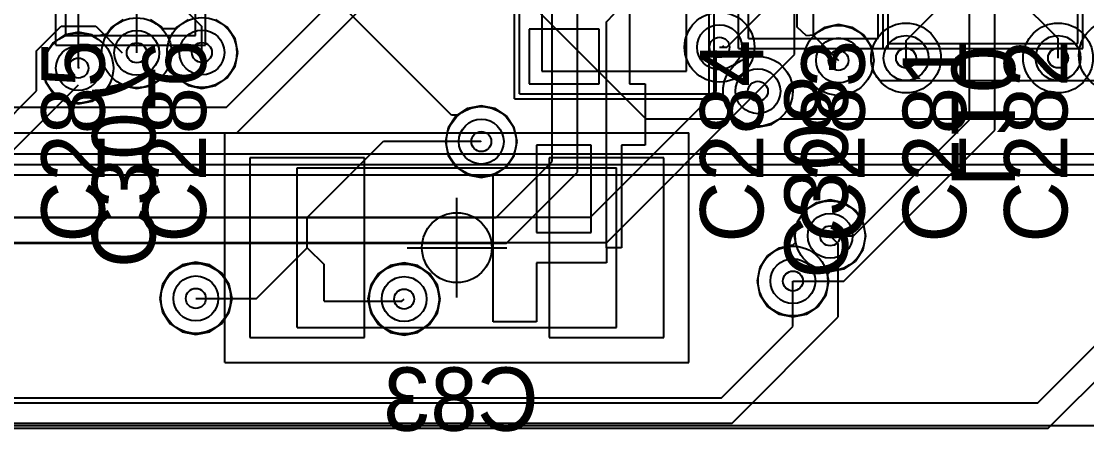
# Model space of a CAD drawing. Extents: x 28 to 300, y 18 to 330.
# Drawn here: x 166.04 to 176.72, y 98.31 to 102.42 of the extents above; entities that cross this region are included whole.
import ezdxf

# ---------------------------------------------------------------- set-up
doc = ezdxf.new("R2010")
doc.units = 0
for name, color, linetype in [('BOTTOMLAYER', 5, 'CONTINUOUS'), ('BOTTOMOVERLAY', 54, 'CONTINUOUS'), ('BOTTOMPASTE', 16, 'CONTINUOUS'), ('BOTTOMSOLDER', 6, 'CONTINUOUS'), ('DRILLDRAWING', 1, 'CONTINUOUS'), ('INTERNALPLANE1', 76, 'CONTINUOUS'), ('INTERNALPLANE6', 136, 'CONTINUOUS'), ('MECHANICAL14', 56, 'CONTINUOUS'), ('MECHANICAL15', 56, 'CONTINUOUS'), ('MECHANICAL16', 56, 'CONTINUOUS'), ('MIDLAYER1', 16, 'CONTINUOUS'), ('MIDLAYER3', 90, 'CONTINUOUS'), ('MULTILAYER', 9, 'CONTINUOUS'), ('TOPLAYER', 1, 'CONTINUOUS'), ('TOPOVERLAY', 2, 'CONTINUOUS'), ('VIAHOLELAYER', 16, 'CONTINUOUS')]:
    doc.layers.add(name, color=color, linetype=linetype)

msp = doc.modelspace()

# ---------------------------------------------------------------- linework, layer by layer
at = {"layer": 'BOTTOMLAYER'}
for p, q in [((171.262, 103.069), (171.262, 101.919)), ((172.712, 101.919), (172.712, 103.069)), ((175.684, 102.998), (176.436, 102.246)), ((167.292, 102.929), (167.853, 102.367)), ((173.984, 102.279), (173.984, 102.898)), ((174.912, 102.226), (175.63, 102.944)), ((170.356, 101.478), (169.248, 102.586)), ((171.909, 102.416), (171.987, 102.494)), ((172.139, 102.494), (172.139, 101.792)), ((167.853, 102.107), (167.853, 102.367)), ((171.834, 102.341), (171.135, 102.341)), ((171.135, 102.341), (171.135, 101.792)), ((171.834, 101.792), (171.834, 102.341)), ((171.909, 100.152), (171.909, 102.416)), ((173.984, 102.279), (174.235, 102.028)), ((174.912, 102.052), (174.912, 102.226)), ((176.436, 102.052), (176.436, 102.246)), ((171.262, 101.919), (172.712, 101.919)), ((171.135, 101.792), (171.834, 101.792)), ((172.139, 101.792), (172.296, 101.792)), ((172.296, 101.792), (172.296, 101.179)), ((170.414, 101.478), (170.356, 101.478)), ((170.516, 101.546), (170.414, 101.478)), ((170.654, 101.574), (170.516, 101.546)), ((170.791, 101.546), (170.654, 101.574)), ((170.908, 101.469), (170.791, 101.546)), ((170.985, 101.352), (170.908, 101.469)), ((171.013, 101.215), (170.985, 101.352)), ((168.909, 100.456), (169.672, 101.219)), ((169.672, 101.219), (170.65, 101.219)), ((170.65, 101.219), (170.654, 101.215)), ((170.985, 101.077), (171.013, 101.215)), ((171.756, 101.179), (171.207, 101.179)), ((171.207, 101.179), (171.207, 100.305)), ((171.756, 100.305), (171.756, 101.179)), ((172.296, 101.179), (172.061, 101.179)), ((172.061, 101.179), (172.061, 100.152)), ((169.484, 101.052), (168.334, 101.052)), ((168.334, 101.052), (168.334, 99.252)), ((169.484, 99.252), (169.484, 101.052)), ((170.908, 100.961), (170.985, 101.077)), ((172.484, 101.052), (171.334, 101.052)), ((171.334, 101.052), (171.334, 99.252)), ((172.484, 99.252), (172.484, 101.052)), ((170.791, 100.883), (170.908, 100.961)), ((170.772, 100.879), (170.791, 100.883)), ((170.772, 99.411), (170.772, 100.879)), ((168.909, 100.152), (168.909, 100.456)), ((171.207, 100.305), (171.756, 100.305)), ((168.401, 99.644), (168.909, 100.152)), ((168.909, 100.152), (169.077, 99.984)), ((172.061, 100.152), (171.909, 100.152)), ((171.909, 100.152), (171.909, 100)), ((169.077, 99.617), (169.077, 99.984)), ((171.909, 100), (171.207, 100)), ((171.207, 100), (171.207, 99.411)), ((167.792, 99.644), (168.401, 99.644)), ((169.077, 99.617), (169.858, 99.617)), ((169.858, 99.617), (169.88, 99.638)), ((171.207, 99.411), (170.772, 99.411)), ((168.334, 99.252), (169.484, 99.252)), ((171.334, 99.252), (172.484, 99.252))]:
    msp.add_line(p, q, dxfattribs=at)
for centre in [(167.199, 102.104), (167.853, 102.107), (173.042, 102.16), (174.235, 102.028), (174.912, 102.052), (176.436, 102.052), (166.615, 101.951), (173.427, 101.719), (170.654, 101.215), (174.151, 100.271), (173.778, 99.818), (167.792, 99.644), (169.88, 99.638)]:
    msp.add_circle(centre, 0.225, dxfattribs=at)
at = {"layer": 'BOTTOMOVERLAY'}
for p, q in [((169.859, 100.952), (170.959, 100.952)), ((169.859, 99.352), (170.959, 99.352))]:
    msp.add_line(p, q, dxfattribs=at)
at = {"layer": 'BOTTOMPASTE'}
for p, q in [((171.262, 103.069), (171.262, 101.919)), ((172.712, 101.919), (172.712, 103.069)), ((171.262, 101.919), (172.712, 101.919)), ((169.484, 101.052), (168.334, 101.052)), ((168.334, 101.052), (168.334, 99.252)), ((169.484, 99.252), (169.484, 101.052)), ((172.484, 101.052), (171.334, 101.052)), ((171.334, 101.052), (171.334, 99.252)), ((172.484, 99.252), (172.484, 101.052)), ((168.334, 99.252), (169.484, 99.252)), ((171.334, 99.252), (172.484, 99.252))]:
    msp.add_line(p, q, dxfattribs=at)
at = {"layer": 'BOTTOMSOLDER'}
for p, q in [((171.262, 103.069), (171.262, 101.919)), ((172.712, 101.919), (172.712, 103.069)), ((171.262, 101.919), (172.712, 101.919)), ((169.484, 101.052), (168.334, 101.052)), ((168.334, 101.052), (168.334, 99.252)), ((169.484, 99.252), (169.484, 101.052)), ((172.484, 101.052), (171.334, 101.052)), ((171.334, 101.052), (171.334, 99.252)), ((172.484, 99.252), (172.484, 101.052)), ((168.334, 99.252), (169.484, 99.252)), ((171.334, 99.252), (172.484, 99.252))]:
    msp.add_line(p, q, dxfattribs=at)
at = {"layer": 'DRILLDRAWING'}
for centre in [(173.042, 102.16), (167.199, 102.104), (167.853, 102.107), (174.235, 102.028), (174.912, 102.052), (176.436, 102.052), (166.615, 101.951), (173.427, 101.719), (170.654, 101.215), (174.151, 100.271), (173.778, 99.818), (167.792, 99.644), (169.88, 99.638)]:
    msp.add_circle(centre, 0.1, dxfattribs=at)
at = {"layer": 'INTERNALPLANE1'}
for p, q in [((205.637, 101.09), (159.963, 101.09)), ((159.923, 100.986), (205.68, 100.986)), ((159.923, 100.883), (205.68, 100.883))]:
    msp.add_line(p, q, dxfattribs=at)
for centre in [(167.199, 102.104), (167.853, 102.107), (173.042, 102.16), (174.235, 102.028), (174.912, 102.052), (176.436, 102.052), (176.995, 102.078), (166.615, 101.951), (173.427, 101.719), (170.654, 101.215), (174.151, 100.271), (173.778, 99.818), (167.792, 99.644), (169.88, 99.638)]:
    msp.add_circle(centre, 0.35, dxfattribs=at)
at = {"layer": 'INTERNALPLANE6'}
for centre in [(167.199, 102.104), (173.042, 102.16), (174.912, 102.052), (176.436, 102.052), (176.995, 102.078), (166.615, 101.951), (173.427, 101.719), (174.151, 100.271), (173.778, 99.818)]:
    msp.add_circle(centre, 0.35, dxfattribs=at)
at = {"layer": 'MECHANICAL14'}
for p, q in [((174.734, 102.198), (174.734, 105.598)), ((176.634, 102.198), (176.634, 105.598)), ((166.49, 102.279), (166.49, 105.179)), ((167.79, 102.279), (167.79, 105.179)), ((173.334, 102.248), (173.334, 105.148)), ((174.634, 102.248), (174.634, 105.148)), ((171.037, 101.694), (171.037, 105.094)), ((172.937, 101.694), (172.937, 105.094)), ((166.49, 102.279), (167.79, 102.279)), ((173.334, 102.248), (174.634, 102.248)), ((174.734, 102.198), (176.634, 102.198)), ((171.037, 101.694), (172.937, 101.694)), ((168.809, 100.952), (172.009, 100.952)), ((168.809, 99.352), (168.809, 100.952)), ((172.009, 99.352), (172.009, 100.952)), ((168.809, 99.352), (172.009, 99.352))]:
    msp.add_line(p, q, dxfattribs=at)
at = {"layer": 'MECHANICAL15'}
for p, q in [((168.084, 101.302), (172.734, 101.302)), ((168.084, 99.002), (168.084, 101.302)), ((172.734, 99.002), (172.734, 101.302)), ((170.409, 99.652), (170.409, 100.652)), ((169.909, 100.152), (170.909, 100.152)), ((168.084, 99.002), (172.734, 99.002))]:
    msp.add_line(p, q, dxfattribs=at)
msp.add_circle((170.409, 100.152), 0.35, dxfattribs=at)
at = {"layer": 'MECHANICAL16'}
for p, q in [((174.684, 102.148), (174.684, 105.648)), ((176.684, 102.148), (176.684, 105.648)), ((166.39, 102.179), (166.39, 105.279)), ((167.89, 102.179), (167.89, 105.279)), ((173.234, 102.148), (173.234, 105.248)), ((174.734, 102.148), (174.734, 105.248)), ((170.987, 101.644), (170.987, 105.144)), ((172.987, 101.644), (172.987, 105.144)), ((166.39, 102.179), (167.89, 102.179)), ((173.234, 102.148), (174.734, 102.148)), ((174.684, 102.148), (176.684, 102.148)), ((170.987, 101.644), (172.987, 101.644))]:
    msp.add_line(p, q, dxfattribs=at)
at = {"layer": 'MIDLAYER1'}
for p, q in [((166.196, 102.125), (166.442, 102.371)), ((166.442, 102.371), (166.789, 102.371)), ((166.789, 102.371), (167.055, 102.104)), ((166.196, 101.723), (166.196, 102.125)), ((173.008, 101.715), (173.008, 102.126)), ((165.739, 101.266), (166.196, 101.723)), ((165.844, 101.012), (166.615, 101.783)), ((171.75, 100.457), (173.008, 101.715)), ((171.911, 100.203), (173.427, 101.719)), ((151.858, 100.457), (171.75, 100.457)), ((151.964, 100.203), (171.911, 100.203)), ((174.151, 100.271), (174.232, 100.19)), ((174.232, 99.459), (174.232, 100.19)), ((173.778, 99.364), (173.778, 99.818)), ((173.168, 98.395), (174.232, 99.459)), ((173.063, 98.649), (173.778, 99.364)), ((153.251, 98.649), (173.063, 98.649)), ((153.356, 98.395), (173.168, 98.395))]:
    msp.add_line(p, q, dxfattribs=at)
for centre in [(167.199, 102.104), (167.853, 102.107), (173.042, 102.16), (174.235, 102.028), (174.912, 102.052), (176.436, 102.052), (166.615, 101.951), (173.427, 101.719), (170.654, 101.215), (174.151, 100.271), (173.778, 99.818), (167.792, 99.644), (169.88, 99.638)]:
    msp.add_circle(centre, 0.225, dxfattribs=at)
at = {"layer": 'MIDLAYER3'}
for p, q in [((173.82, 102.36), (173.82, 104.11)), ((170.521, 103.227), (172.305, 101.443)), ((167.062, 102.435), (166.946, 102.358)), ((167.453, 102.358), (167.337, 102.435)), ((167.716, 102.438), (167.6, 102.361)), ((168.107, 102.361), (167.991, 102.438)), ((166.946, 102.358), (166.901, 102.291)), ((167.462, 102.345), (167.453, 102.358)), ((167.589, 102.345), (167.462, 102.345)), ((167.6, 102.361), (167.589, 102.345)), ((168.185, 102.244), (168.107, 102.361)), ((173.914, 102.275), (173.82, 102.36)), ((174.098, 102.359), (173.981, 102.281)), ((174.235, 102.386), (174.098, 102.359)), ((174.373, 102.359), (174.235, 102.386)), ((174.489, 102.281), (174.373, 102.359)), ((166.478, 102.283), (166.361, 102.205)), ((166.615, 102.31), (166.478, 102.283)), ((166.753, 102.283), (166.615, 102.31)), ((166.777, 102.267), (166.753, 102.283)), ((166.901, 102.291), (166.777, 102.267)), ((168.212, 102.107), (168.185, 102.244)), ((173.981, 102.281), (173.914, 102.275)), ((174.567, 102.165), (174.489, 102.281)), ((166.361, 102.205), (166.284, 102.089)), ((174.594, 102.028), (174.567, 102.165)), ((166.284, 102.089), (166.256, 101.951)), ((168.185, 101.969), (168.212, 102.107)), ((174.573, 101.922), (174.594, 102.028)), ((166.256, 101.951), (166.284, 101.814)), ((168.107, 101.853), (168.185, 101.969)), ((174.654, 101.824), (174.573, 101.922)), ((166.284, 101.814), (166.361, 101.698)), ((167.337, 101.772), (167.453, 101.85)), ((167.453, 101.85), (167.464, 101.866)), ((167.464, 101.866), (167.591, 101.866)), ((167.591, 101.866), (167.6, 101.853)), ((167.6, 101.853), (167.716, 101.775)), ((167.991, 101.775), (168.107, 101.853)), ((183.98, 101.824), (174.654, 101.824)), ((166.361, 101.698), (166.478, 101.62)), ((166.753, 101.62), (166.869, 101.698)), ((166.869, 101.698), (166.913, 101.764)), ((166.913, 101.764), (167.038, 101.789)), ((167.038, 101.789), (167.062, 101.772)), ((167.062, 101.772), (167.199, 101.745)), ((167.199, 101.745), (167.337, 101.772)), ((167.716, 101.775), (167.853, 101.748)), ((167.853, 101.748), (167.991, 101.775)), ((166.478, 101.62), (166.615, 101.593)), ((166.615, 101.593), (166.753, 101.62)), ((170.516, 101.546), (170.4, 101.469)), ((170.654, 101.574), (170.516, 101.546)), ((170.791, 101.546), (170.654, 101.574)), ((170.908, 101.469), (170.791, 101.546)), ((170.4, 101.469), (170.322, 101.352)), ((170.985, 101.352), (170.908, 101.469)), ((172.305, 101.443), (173.206, 101.443)), ((173.206, 101.443), (173.29, 101.387)), ((173.29, 101.387), (173.427, 101.36)), ((173.427, 101.36), (173.564, 101.387)), ((173.564, 101.387), (173.648, 101.443)), ((173.648, 101.443), (183.896, 101.443)), ((170.322, 101.352), (170.295, 101.215)), ((171.013, 101.215), (170.985, 101.352)), ((170.295, 101.215), (170.322, 101.077)), ((170.985, 101.077), (171.013, 101.215)), ((170.322, 101.077), (170.4, 100.961)), ((170.908, 100.961), (170.985, 101.077)), ((170.4, 100.961), (170.516, 100.883)), ((170.791, 100.883), (170.908, 100.961)), ((170.516, 100.883), (170.654, 100.856)), ((170.654, 100.856), (170.791, 100.883)), ((174.151, 100.63), (174.013, 100.603)), ((174.288, 100.603), (174.151, 100.63)), ((173.897, 100.525), (173.819, 100.409)), ((174.013, 100.603), (173.897, 100.525)), ((174.404, 100.525), (174.288, 100.603)), ((174.482, 100.409), (174.404, 100.525)), ((173.819, 100.409), (173.792, 100.271)), ((174.509, 100.271), (174.482, 100.409)), ((173.805, 100.204), (173.778, 100.177)), ((173.792, 100.271), (173.805, 100.204)), ((174.151, 100.271), (174.232, 100.19)), ((174.482, 100.134), (174.509, 100.271)), ((173.641, 100.149), (173.524, 100.072)), ((173.778, 100.177), (173.641, 100.149)), ((174.404, 100.018), (174.482, 100.134)), ((167.654, 99.979), (167.536, 99.901)), ((167.792, 100.007), (167.654, 99.979)), ((167.931, 99.979), (167.792, 100.007)), ((168.049, 99.901), (167.931, 99.979)), ((169.88, 100.001), (169.741, 99.973)), ((170.018, 99.973), (169.88, 100.001)), ((173.524, 100.072), (173.446, 99.955)), ((174.288, 99.94), (174.404, 100.018)), ((167.536, 99.901), (167.457, 99.783)), ((168.127, 99.783), (168.049, 99.901)), ((169.623, 99.895), (169.545, 99.777)), ((169.741, 99.973), (169.623, 99.895)), ((170.136, 99.895), (170.018, 99.973)), ((170.214, 99.777), (170.136, 99.895)), ((173.446, 99.955), (173.419, 99.818)), ((174.123, 99.885), (174.151, 99.913)), ((174.137, 99.818), (174.123, 99.885)), ((174.151, 99.913), (174.288, 99.94)), ((167.457, 99.783), (167.43, 99.644)), ((168.155, 99.644), (168.127, 99.783)), ((169.545, 99.777), (169.517, 99.638)), ((170.242, 99.638), (170.214, 99.777)), ((173.419, 99.818), (173.446, 99.68)), ((174.11, 99.68), (174.137, 99.818)), ((173.446, 99.68), (173.524, 99.564)), ((174.032, 99.564), (174.11, 99.68)), ((167.43, 99.644), (167.457, 99.505)), ((168.127, 99.505), (168.155, 99.644)), ((169.517, 99.638), (169.545, 99.5)), ((170.214, 99.5), (170.242, 99.638)), ((173.524, 99.564), (173.641, 99.486)), ((173.915, 99.486), (174.032, 99.564)), ((167.457, 99.505), (167.536, 99.388)), ((168.049, 99.388), (168.127, 99.505)), ((169.545, 99.5), (169.623, 99.382)), ((170.136, 99.382), (170.214, 99.5)), ((173.641, 99.486), (173.778, 99.459)), ((173.778, 99.459), (173.915, 99.486)), ((167.536, 99.388), (167.654, 99.309)), ((167.931, 99.309), (168.049, 99.388)), ((169.623, 99.382), (169.741, 99.303)), ((170.018, 99.303), (170.136, 99.382)), ((167.654, 99.309), (167.792, 99.282)), ((167.792, 99.282), (167.931, 99.309)), ((169.741, 99.303), (169.88, 99.276)), ((169.88, 99.276), (170.018, 99.303)), ((204.109, 98.369), (154.805, 98.369))]:
    msp.add_line(p, q, dxfattribs=at)
for centre in [(167.199, 102.104), (167.853, 102.107), (173.042, 102.16), (174.235, 102.028), (174.912, 102.052), (176.436, 102.052), (166.615, 101.951), (173.427, 101.719), (170.654, 101.215), (174.151, 100.271), (173.778, 99.818), (167.792, 99.644), (169.88, 99.638)]:
    msp.add_circle(centre, 0.225, dxfattribs=at)
at = {"layer": 'MULTILAYER'}
for centre in [(167.199, 102.104), (167.853, 102.107), (173.042, 102.16), (174.235, 102.028), (174.912, 102.052), (176.436, 102.052), (166.615, 101.951), (173.427, 101.719), (170.654, 101.215), (174.151, 100.271), (173.778, 99.818), (167.792, 99.644), (169.88, 99.638)]:
    msp.add_circle(centre, 0.225, dxfattribs=at)
at = {"layer": 'TOPLAYER'}
for p, q in [((171.619, 100.91), (171.619, 105.571)), ((171.365, 101.015), (171.365, 104.745)), ((166.615, 101.951), (166.615, 103.038)), ((173.794, 102.086), (173.794, 102.923)), ((175.547, 101.434), (175.547, 102.888)), ((175.801, 101.329), (175.801, 102.948)), ((168.098, 101.558), (169.342, 102.802)), ((167.199, 102.104), (167.199, 102.729)), ((168.203, 101.304), (169.596, 102.697)), ((173.115, 102.16), (173.49, 102.535)), ((173.042, 102.16), (173.067, 102.16)), ((173.067, 102.16), (173.084, 102.177)), ((173.067, 102.16), (173.115, 102.16)), ((173.427, 101.719), (173.794, 102.086)), ((166.615, 101.951), (166.624, 101.961)), ((154.973, 101.558), (168.098, 101.558)), ((174.384, 100.271), (175.547, 101.434)), ((155.084, 101.304), (168.203, 101.304)), ((174.29, 99.818), (175.801, 101.329)), ((170.803, 100.453), (171.365, 101.015)), ((170.908, 100.199), (171.619, 100.91)), ((176.233, 98.598), (178.392, 100.757)), ((176.338, 98.344), (178.646, 100.652)), ((159.774, 100.453), (170.803, 100.453)), ((158.504, 100.199), (168.346, 100.199)), ((168.346, 100.199), (170.908, 100.199)), ((174.151, 100.271), (174.384, 100.271)), ((173.778, 99.818), (174.29, 99.818)), ((152.836, 98.598), (176.233, 98.598)), ((152.941, 98.344), (176.338, 98.344))]:
    msp.add_line(p, q, dxfattribs=at)
for centre in [(167.199, 102.104), (167.853, 102.107), (173.042, 102.16), (174.235, 102.028), (174.912, 102.052), (176.436, 102.052), (166.615, 101.951), (173.427, 101.719), (170.654, 101.215), (174.151, 100.271), (173.778, 99.818), (167.792, 99.644), (169.88, 99.638)]:
    msp.add_circle(centre, 0.225, dxfattribs=at)
at = {"layer": 'VIAHOLELAYER'}
for centre in [(173.042, 102.16), (167.199, 102.104), (167.853, 102.107), (174.235, 102.028), (174.912, 102.052), (176.436, 102.052), (166.615, 101.951), (173.427, 101.719), (170.654, 101.215), (174.151, 100.271), (173.778, 99.818), (167.792, 99.644), (169.88, 99.638)]:
    msp.add_circle(centre, 0.1, dxfattribs=at)

# ---------------------------------------------------------------- texts
at = {"layer": 'BOTTOMOVERLAY', "text_generation_flag": 2}
for s, rotation, p in [('L10', 270, (175.369, 100.757)), ('C307', 270, (166.751, 99.949)), ('C308', 270, (173.693, 99.842)), ('C83', 360, (171.229, 98.318))]:
    msp.add_text(s, height=0.635, rotation=rotation, dxfattribs=at).set_placement(p)
at = {"layer": 'TOPOVERLAY'}
for s, p in [('C285', (166.878, 100.203)), ('C286', (167.894, 100.203)), ('C284', (173.482, 100.203)), ('C283', (174.498, 100.203)), ('C281', (175.514, 100.203)), ('C282', (176.53, 100.203))]:
    msp.add_text(s, height=0.635, rotation=90, dxfattribs=at).set_placement(p)

doc.saveas('drawing.dxf')
